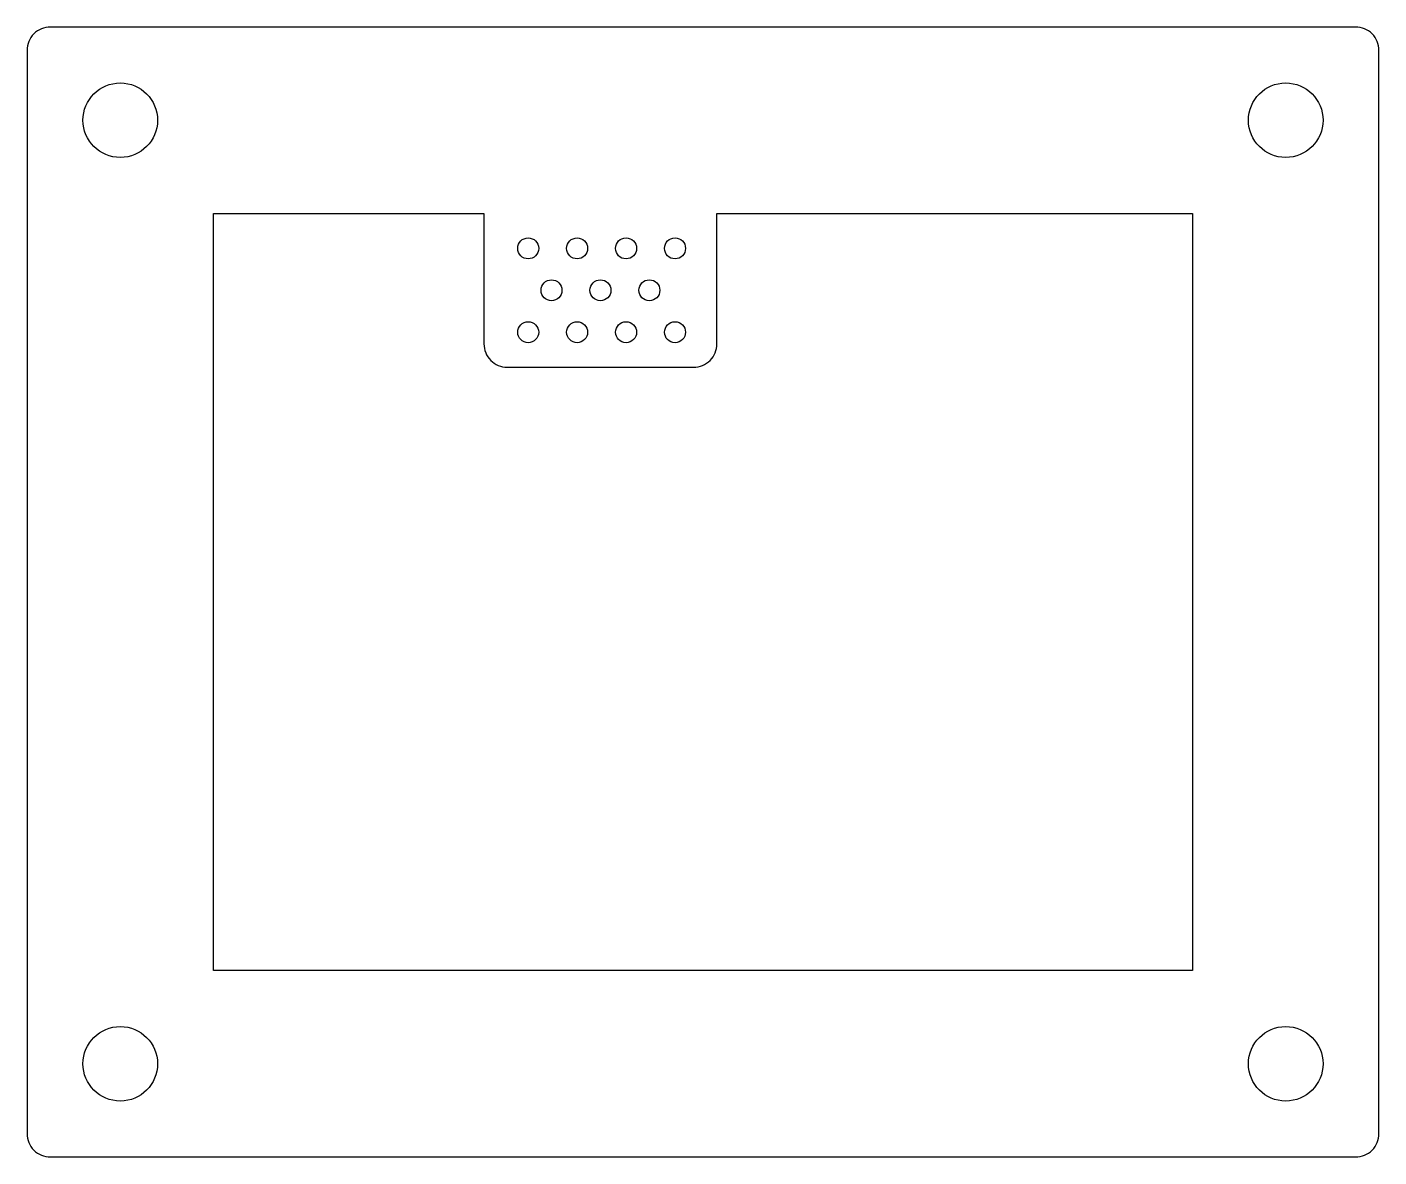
# Model space of a CAD drawing. Header units: millimetres. Extents: x -29 to 29, y -24.3 to 24.2.
import ezdxf

# ---------------------------------------------------------------- set-up
doc = ezdxf.new("R2010")
doc.units = ezdxf.units.MM
doc.layers.get('0').update_dxf_attribs({"linetype": 'CONTINUOUS'})

msp = doc.modelspace()

# ---------------------------------------------------------------- linework, layer by layer
for points in [[(29, 23.25, 0.414214), (28, 24.25), (-28, 24.25, 0.414214), (-29, 23.25), (-29, -23.25, 0.414214), (-28, -24.25), (28, -24.25, 0.414214), (29, -23.25)], [(0.6, 10.65), (0.6, 16.25), (21, 16.25), (21, -16.25), (-21, -16.25), (-21, 16.25), (-9.4, 16.25), (-9.4, 10.65, 0.414214), (-8.4, 9.65), (-0.4, 9.65, 0.414214)]]:
    msp.add_lwpolyline(points, format="xyb", close=True)
for centre, radius in [((-25, 20.25), 1.6), ((25, 20.25), 1.6), ((-7.5, 14.75), 0.45), ((-5.4, 14.75), 0.45), ((-3.3, 14.75), 0.45), ((-1.2, 14.75), 0.45), ((-6.5, 12.95), 0.45), ((-4.4, 12.95), 0.45), ((-2.3, 12.95), 0.45), ((-7.5, 11.15), 0.45), ((-5.4, 11.15), 0.45), ((-3.3, 11.15), 0.45), ((-1.2, 11.15), 0.45), ((-25, -20.25), 1.6), ((25, -20.25), 1.6)]:
    msp.add_circle(centre, radius)

doc.saveas('drawing.dxf')
